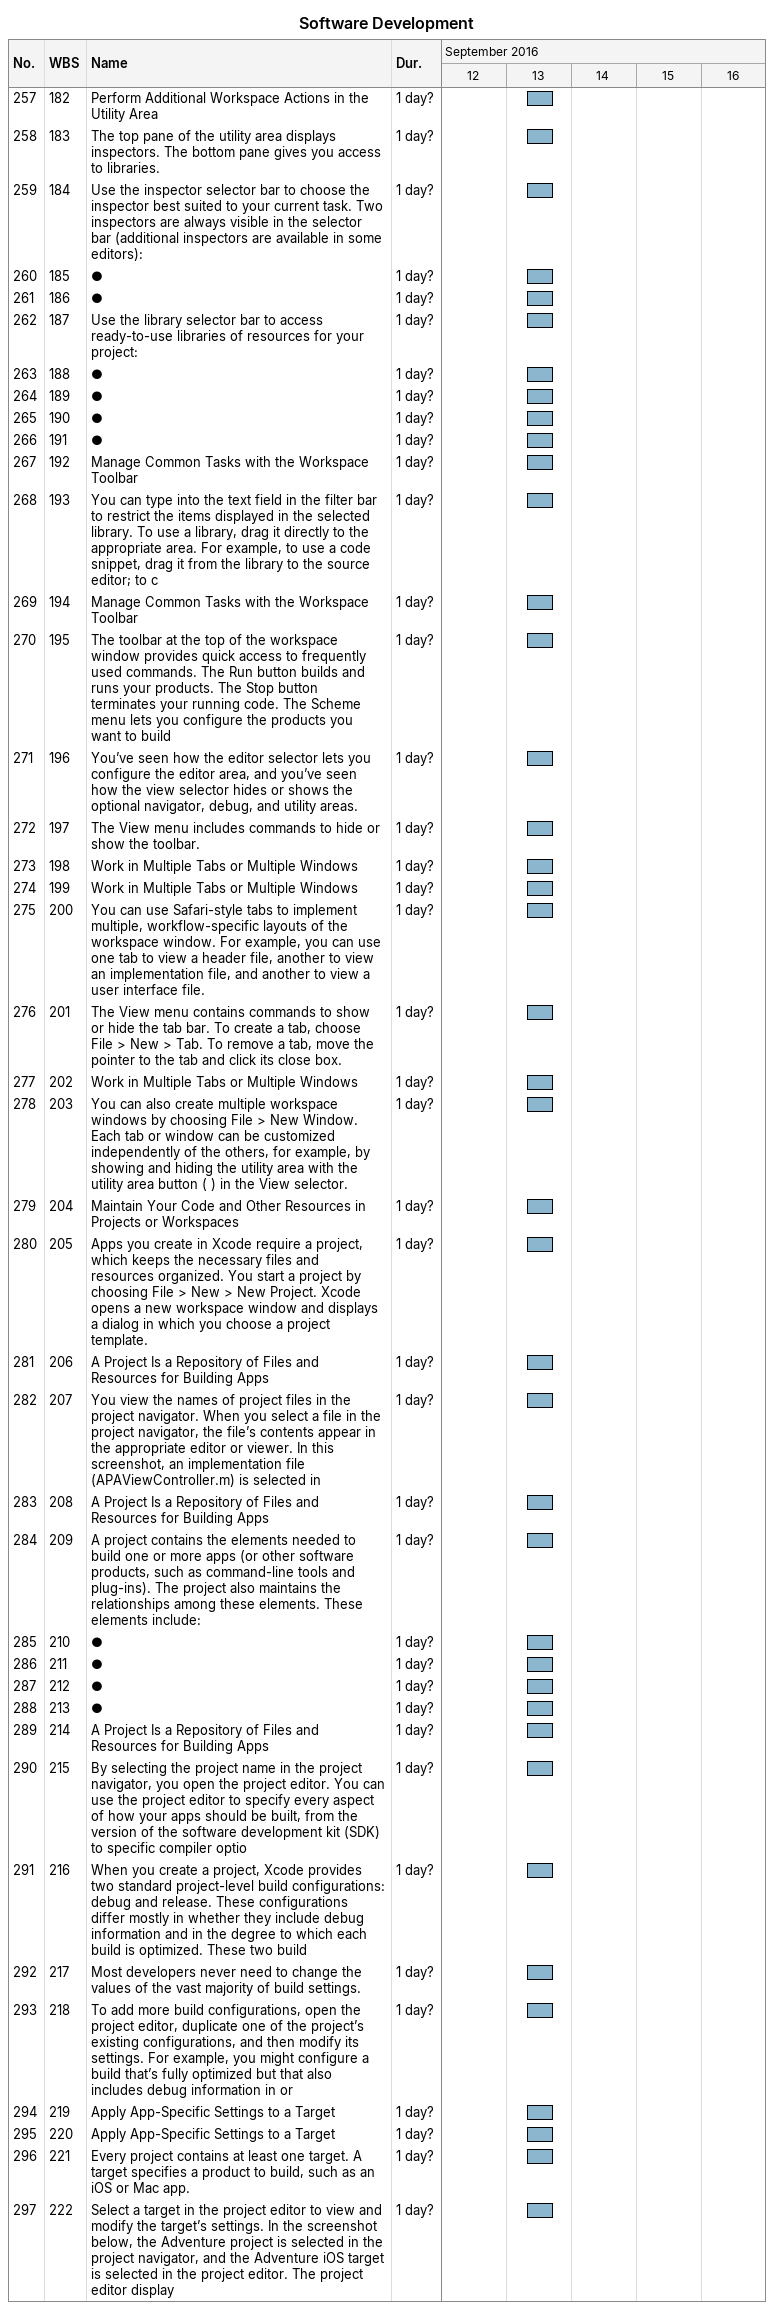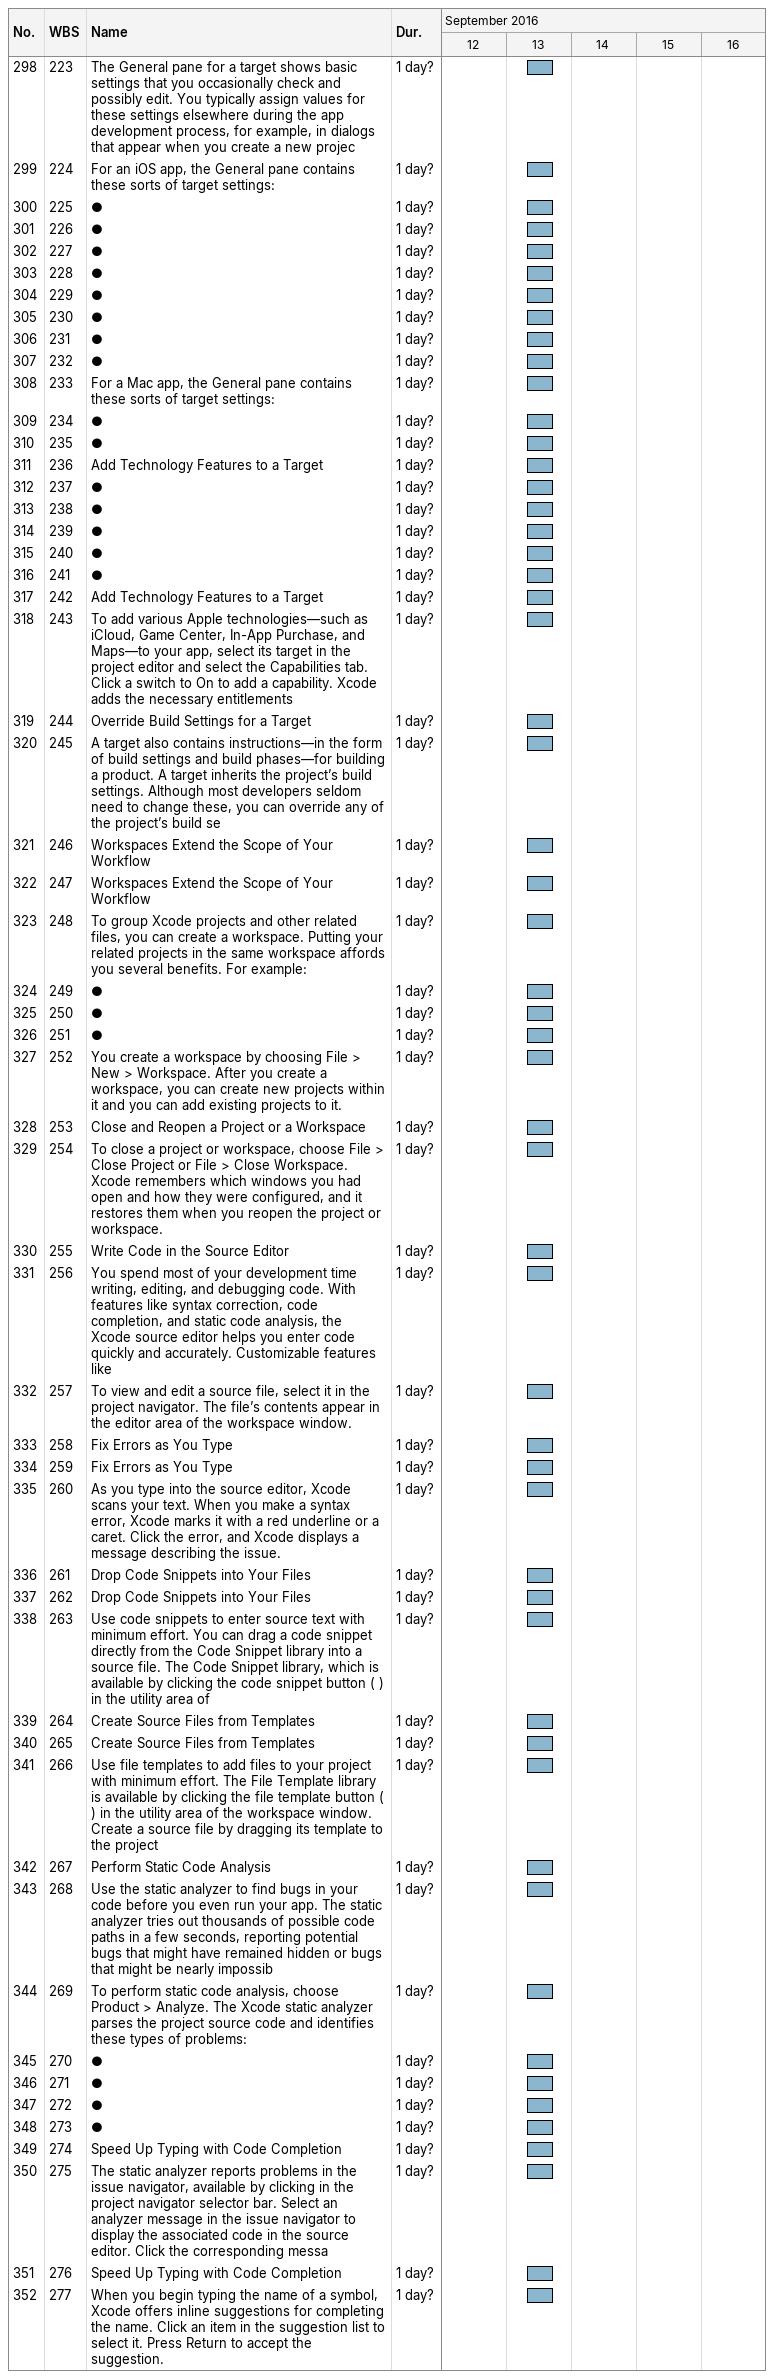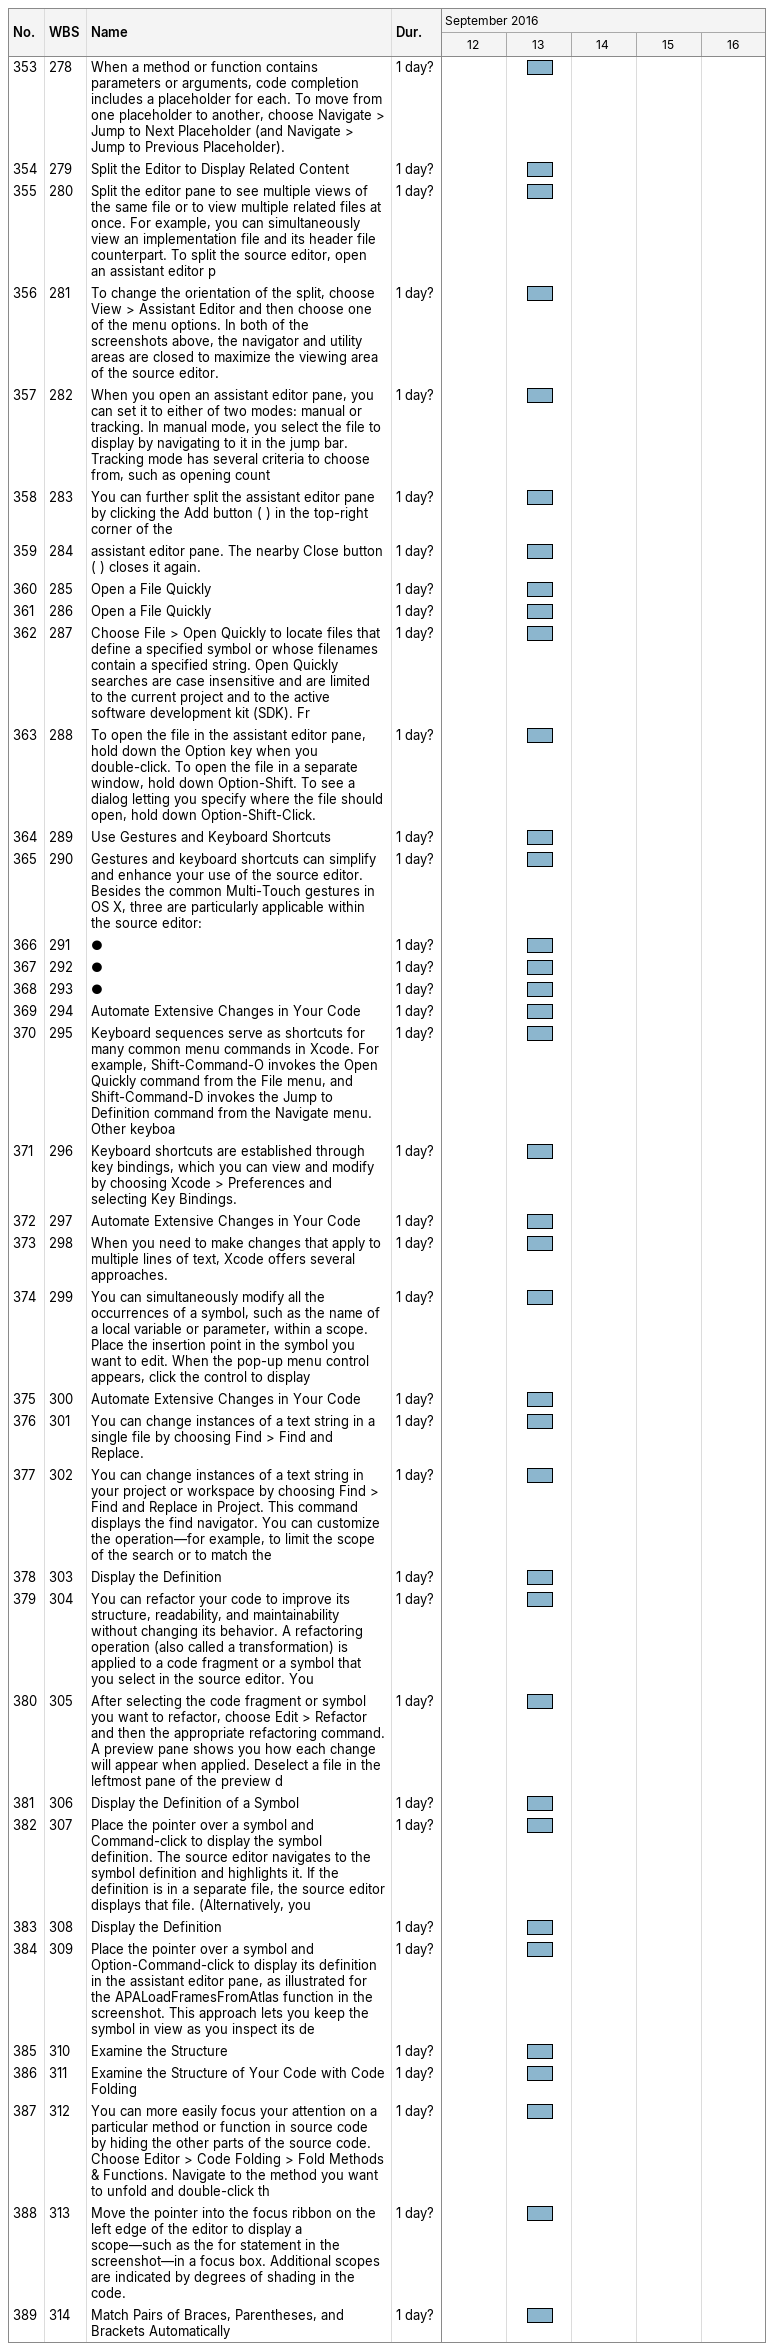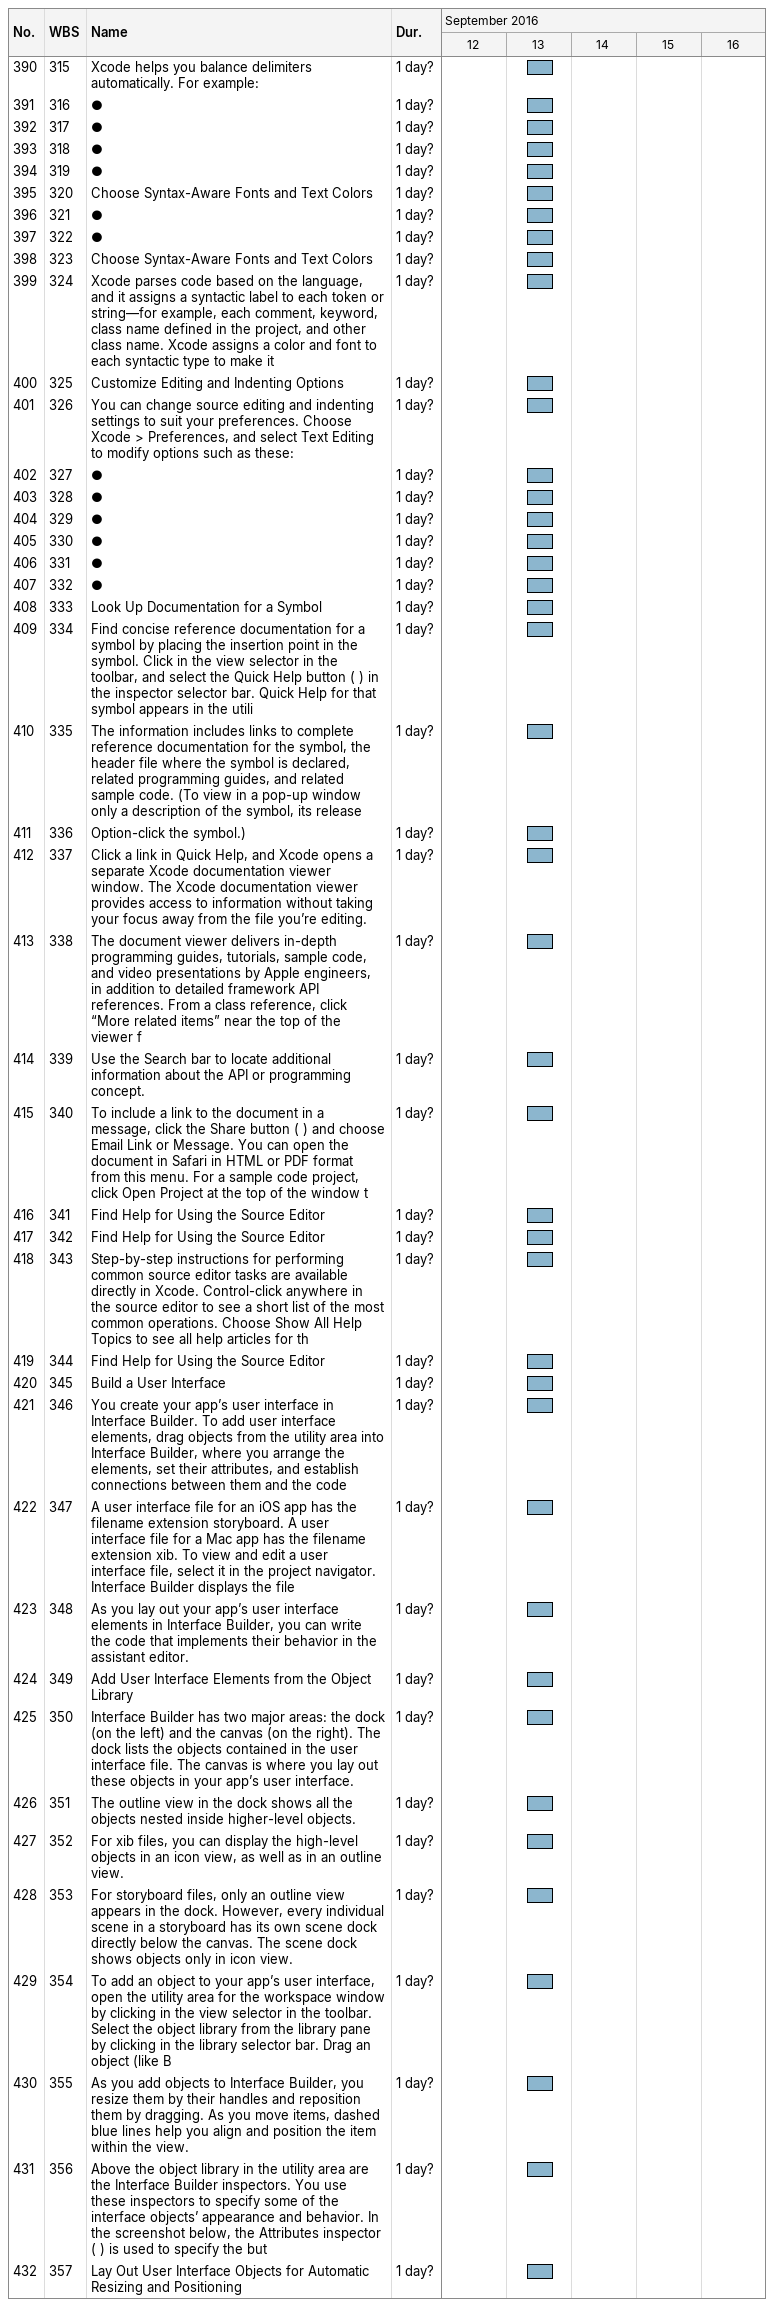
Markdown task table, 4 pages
Software Development

| ID | WBS | Task | Duration | Start | Finish |
|---|---|---|---|---|---|
| 257 | 182 | Perform Additional Workspace Actions in the Utility Area | 1d? | 2016-09-13 | 2016-09-13 |
| 258 | 183 | The top pane of the utility area displays inspectors. The bottom pane gives you access to libraries. | 1d? | 2016-09-13 | 2016-09-13 |
| 259 | 184 | Use the inspector selector bar to choose the inspector best suited to your current task. Two inspectors are always visible in the selector bar (additional inspectors are available in some editors): | 1d? | 2016-09-13 | 2016-09-13 |
| 260 | 185 | ● | 1d? | 2016-09-13 | 2016-09-13 |
| 261 | 186 | ● | 1d? | 2016-09-13 | 2016-09-13 |
| 262 | 187 | Use the library selector bar to access ready-to-use libraries of resources for your project: | 1d? | 2016-09-13 | 2016-09-13 |
| 263 | 188 | ● | 1d? | 2016-09-13 | 2016-09-13 |
| 264 | 189 | ● | 1d? | 2016-09-13 | 2016-09-13 |
| 265 | 190 | ● | 1d? | 2016-09-13 | 2016-09-13 |
| 266 | 191 | ● | 1d? | 2016-09-13 | 2016-09-13 |
| 267 | 192 | Manage Common Tasks with the Workspace Toolbar | 1d? | 2016-09-13 | 2016-09-13 |
| 268 | 193 | You can type into the text field in the filter bar to restrict the items displayed in the selected library. To use a library, drag it directly to the appropriate area. For example, to use a code snippet, drag it from the library to the source editor; to c | 1d? | 2016-09-13 | 2016-09-13 |
| 269 | 194 | Manage Common Tasks with the Workspace Toolbar | 1d? | 2016-09-13 | 2016-09-13 |
| 270 | 195 | The toolbar at the top of the workspace window provides quick access to frequently used commands. The Run button builds and runs your products. The Stop button terminates your running code. The Scheme menu lets you configure the products you want to build | 1d? | 2016-09-13 | 2016-09-13 |
| 271 | 196 | You’ve seen how the editor selector lets you configure the editor area, and you’ve seen how the view selector hides or shows the optional navigator, debug, and utility areas. | 1d? | 2016-09-13 | 2016-09-13 |
| 272 | 197 | The View menu includes commands to hide or show the toolbar. | 1d? | 2016-09-13 | 2016-09-13 |
| 273 | 198 | Work in Multiple Tabs or Multiple Windows | 1d? | 2016-09-13 | 2016-09-13 |
| 274 | 199 | Work in Multiple Tabs or Multiple Windows | 1d? | 2016-09-13 | 2016-09-13 |
| 275 | 200 | You can use Safari-style tabs to implement multiple, workflow-specific layouts of the workspace window. For example, you can use one tab to view a header file, another to view an implementation file, and another to view a user interface file. | 1d? | 2016-09-13 | 2016-09-13 |
| 276 | 201 | The View menu contains commands to show or hide the tab bar. To create a tab, choose File > New > Tab. To remove a tab, move the pointer to the tab and click its close box. | 1d? | 2016-09-13 | 2016-09-13 |
| 277 | 202 | Work in Multiple Tabs or Multiple Windows | 1d? | 2016-09-13 | 2016-09-13 |
| 278 | 203 | You can also create multiple workspace windows by choosing File > New Window. Each tab or window can be customized independently of the others, for example, by showing and hiding the utility area with the utility area button ( ) in the View selector. | 1d? | 2016-09-13 | 2016-09-13 |
| 279 | 204 | Maintain Your Code and Other Resources in Projects or Workspaces | 1d? | 2016-09-13 | 2016-09-13 |
| 280 | 205 | Apps you create in Xcode require a project, which keeps the necessary files and resources organized. You start a project by choosing File > New > New Project. Xcode opens a new workspace window and displays a dialog in which you choose a project template. | 1d? | 2016-09-13 | 2016-09-13 |
| 281 | 206 | A Project Is a Repository of Files and Resources for Building Apps | 1d? | 2016-09-13 | 2016-09-13 |
| 282 | 207 | You view the names of project files in the project navigator. When you select a file in the project navigator, the file’s contents appear in the appropriate editor or viewer. In this screenshot, an implementation file (APAViewController.m) is selected in | 1d? | 2016-09-13 | 2016-09-13 |
| 283 | 208 | A Project Is a Repository of Files and Resources for Building Apps | 1d? | 2016-09-13 | 2016-09-13 |
| 284 | 209 | A project contains the elements needed to build one or more apps (or other software products, such as command-line tools and plug-ins). The project also maintains the relationships among these elements. These elements include: | 1d? | 2016-09-13 | 2016-09-13 |
| 285 | 210 | ● | 1d? | 2016-09-13 | 2016-09-13 |
| 286 | 211 | ● | 1d? | 2016-09-13 | 2016-09-13 |
| 287 | 212 | ● | 1d? | 2016-09-13 | 2016-09-13 |
| 288 | 213 | ● | 1d? | 2016-09-13 | 2016-09-13 |
| 289 | 214 | A Project Is a Repository of Files and Resources for Building Apps | 1d? | 2016-09-13 | 2016-09-13 |
| 290 | 215 | By selecting the project name in the project navigator, you open the project editor. You can use the project editor to specify every aspect of how your apps should be built, from the version of the software development kit (SDK) to specific compiler optio | 1d? | 2016-09-13 | 2016-09-13 |
| 291 | 216 | When you create a project, Xcode provides two standard project-level build configurations: debug and release. These configurations differ mostly in whether they include debug information and in the degree to which each build is optimized. These two build | 1d? | 2016-09-13 | 2016-09-13 |
| 292 | 217 | Most developers never need to change the values of the vast majority of build settings. | 1d? | 2016-09-13 | 2016-09-13 |
| 293 | 218 | To add more build configurations, open the project editor, duplicate one of the project’s existing configurations, and then modify its settings. For example, you might configure a build that’s fully optimized but that also includes debug information in or | 1d? | 2016-09-13 | 2016-09-13 |
| 294 | 219 | Apply App-Specific Settings to a Target | 1d? | 2016-09-13 | 2016-09-13 |
| 295 | 220 | Apply App-Specific Settings to a Target | 1d? | 2016-09-13 | 2016-09-13 |
| 296 | 221 | Every project contains at least one target. A target specifies a product to build, such as an iOS or Mac app. | 1d? | 2016-09-13 | 2016-09-13 |
| 297 | 222 | Select a target in the project editor to view and modify the target’s settings. In the screenshot below, the Adventure project is selected in the project navigator, and the Adventure iOS target is selected in the project editor. The project editor display | 1d? | 2016-09-13 | 2016-09-13 |
| 298 | 223 | The General pane for a target shows basic settings that you occasionally check and possibly edit. You typically assign values for these settings elsewhere during the app development process, for example, in dialogs that appear when you create a new projec | 1d? | 2016-09-13 | 2016-09-13 |
| 299 | 224 | For an iOS app, the General pane contains these sorts of target settings: | 1d? | 2016-09-13 | 2016-09-13 |
| 300 | 225 | ● | 1d? | 2016-09-13 | 2016-09-13 |
| 301 | 226 | ● | 1d? | 2016-09-13 | 2016-09-13 |
| 302 | 227 | ● | 1d? | 2016-09-13 | 2016-09-13 |
| 303 | 228 | ● | 1d? | 2016-09-13 | 2016-09-13 |
| 304 | 229 | ● | 1d? | 2016-09-13 | 2016-09-13 |
| 305 | 230 | ● | 1d? | 2016-09-13 | 2016-09-13 |
| 306 | 231 | ● | 1d? | 2016-09-13 | 2016-09-13 |
| 307 | 232 | ● | 1d? | 2016-09-13 | 2016-09-13 |
| 308 | 233 | For a Mac app, the General pane contains these sorts of target settings: | 1d? | 2016-09-13 | 2016-09-13 |
| 309 | 234 | ● | 1d? | 2016-09-13 | 2016-09-13 |
| 310 | 235 | ● | 1d? | 2016-09-13 | 2016-09-13 |
| 311 | 236 | Add Technology Features to a Target | 1d? | 2016-09-13 | 2016-09-13 |
| 312 | 237 | ● | 1d? | 2016-09-13 | 2016-09-13 |
| 313 | 238 | ● | 1d? | 2016-09-13 | 2016-09-13 |
| 314 | 239 | ● | 1d? | 2016-09-13 | 2016-09-13 |
| 315 | 240 | ● | 1d? | 2016-09-13 | 2016-09-13 |
| 316 | 241 | ● | 1d? | 2016-09-13 | 2016-09-13 |
| 317 | 242 | Add Technology Features to a Target | 1d? | 2016-09-13 | 2016-09-13 |
| 318 | 243 | To add various Apple technologies—such as iCloud, Game Center, In-App Purchase, and Maps—to your app, select its target in the project editor and select the Capabilities tab. Click a switch to On to add a capability. Xcode adds the necessary entitlements | 1d? | 2016-09-13 | 2016-09-13 |
| 319 | 244 | Override Build Settings for a Target | 1d? | 2016-09-13 | 2016-09-13 |
| 320 | 245 | A target also contains instructions—in the form of build settings and build phases—for building a product. A target inherits the project’s build settings. Although most developers seldom need to change these, you can override any of the project’s build se | 1d? | 2016-09-13 | 2016-09-13 |
| 321 | 246 | Workspaces Extend the Scope of Your Workflow | 1d? | 2016-09-13 | 2016-09-13 |
| 322 | 247 | Workspaces Extend the Scope of Your Workflow | 1d? | 2016-09-13 | 2016-09-13 |
| 323 | 248 | To group Xcode projects and other related files, you can create a workspace. Putting your related projects in the same workspace affords you several benefits. For example: | 1d? | 2016-09-13 | 2016-09-13 |
| 324 | 249 | ● | 1d? | 2016-09-13 | 2016-09-13 |
| 325 | 250 | ● | 1d? | 2016-09-13 | 2016-09-13 |
| 326 | 251 | ● | 1d? | 2016-09-13 | 2016-09-13 |
| 327 | 252 | You create a workspace by choosing File > New > Workspace. After you create a workspace, you can create new projects within it and you can add existing projects to it. | 1d? | 2016-09-13 | 2016-09-13 |
| 328 | 253 | Close and Reopen a Project or a Workspace | 1d? | 2016-09-13 | 2016-09-13 |
| 329 | 254 | To close a project or workspace, choose File > Close Project or File > Close Workspace. Xcode remembers which windows you had open and how they were configured, and it restores them when you reopen the project or workspace. | 1d? | 2016-09-13 | 2016-09-13 |
| 330 | 255 | Write Code in the Source Editor | 1d? | 2016-09-13 | 2016-09-13 |
| 331 | 256 | You spend most of your development time writing, editing, and debugging code. With features like syntax correction, code completion, and static code analysis, the Xcode source editor helps you enter code quickly and accurately. Customizable features like | 1d? | 2016-09-13 | 2016-09-13 |
| 332 | 257 | To view and edit a source file, select it in the project navigator. The file’s contents appear in the editor area of the workspace window. | 1d? | 2016-09-13 | 2016-09-13 |
| 333 | 258 | Fix Errors as You Type | 1d? | 2016-09-13 | 2016-09-13 |
| 334 | 259 | Fix Errors as You Type | 1d? | 2016-09-13 | 2016-09-13 |
| 335 | 260 | As you type into the source editor, Xcode scans your text. When you make a syntax error, Xcode marks it with a red underline or a caret. Click the error, and Xcode displays a message describing the issue. | 1d? | 2016-09-13 | 2016-09-13 |
| 336 | 261 | Drop Code Snippets into Your Files | 1d? | 2016-09-13 | 2016-09-13 |
| 337 | 262 | Drop Code Snippets into Your Files | 1d? | 2016-09-13 | 2016-09-13 |
| 338 | 263 | Use code snippets to enter source text with minimum effort. You can drag a code snippet directly from the Code Snippet library into a source file. The Code Snippet library, which is available by clicking the code snippet button ( ) in the utility area of | 1d? | 2016-09-13 | 2016-09-13 |
| 339 | 264 | Create Source Files from Templates | 1d? | 2016-09-13 | 2016-09-13 |
| 340 | 265 | Create Source Files from Templates | 1d? | 2016-09-13 | 2016-09-13 |
| 341 | 266 | Use file templates to add files to your project with minimum effort. The File Template library is available by clicking the file template button ( ) in the utility area of the workspace window. Create a source file by dragging its template to the project | 1d? | 2016-09-13 | 2016-09-13 |
| 342 | 267 | Perform Static Code Analysis | 1d? | 2016-09-13 | 2016-09-13 |
| 343 | 268 | Use the static analyzer to find bugs in your code before you even run your app. The static analyzer tries out thousands of possible code paths in a few seconds, reporting potential bugs that might have remained hidden or bugs that might be nearly impossib | 1d? | 2016-09-13 | 2016-09-13 |
| 344 | 269 | To perform static code analysis, choose Product > Analyze. The Xcode static analyzer parses the project source code and identifies these types of problems: | 1d? | 2016-09-13 | 2016-09-13 |
| 345 | 270 | ● | 1d? | 2016-09-13 | 2016-09-13 |
| 346 | 271 | ● | 1d? | 2016-09-13 | 2016-09-13 |
| 347 | 272 | ● | 1d? | 2016-09-13 | 2016-09-13 |
| 348 | 273 | ● | 1d? | 2016-09-13 | 2016-09-13 |
| 349 | 274 | Speed Up Typing with Code Completion | 1d? | 2016-09-13 | 2016-09-13 |
| 350 | 275 | The static analyzer reports problems in the issue navigator, available by clicking in the project navigator selector bar. Select an analyzer message in the issue navigator to display the associated code in the source editor. Click the corresponding messa | 1d? | 2016-09-13 | 2016-09-13 |
| 351 | 276 | Speed Up Typing with Code Completion | 1d? | 2016-09-13 | 2016-09-13 |
| 352 | 277 | When you begin typing the name of a symbol, Xcode offers inline suggestions for completing the name. Click an item in the suggestion list to select it. Press Return to accept the suggestion. | 1d? | 2016-09-13 | 2016-09-13 |
| 353 | 278 | When a method or function contains parameters or arguments, code completion includes a placeholder for each. To move from one placeholder to another, choose Navigate > Jump to Next Placeholder (and Navigate > Jump to Previous Placeholder). | 1d? | 2016-09-13 | 2016-09-13 |
| 354 | 279 | Split the Editor to Display Related Content | 1d? | 2016-09-13 | 2016-09-13 |
| 355 | 280 | Split the editor pane to see multiple views of the same file or to view multiple related files at once. For example, you can simultaneously view an implementation file and its header file counterpart. To split the source editor, open an assistant editor p | 1d? | 2016-09-13 | 2016-09-13 |
| 356 | 281 | To change the orientation of the split, choose View > Assistant Editor and then choose one of the menu options. In both of the screenshots above, the navigator and utility areas are closed to maximize the viewing area of the source editor. | 1d? | 2016-09-13 | 2016-09-13 |
| 357 | 282 | When you open an assistant editor pane, you can set it to either of two modes: manual or tracking. In manual mode, you select the file to display by navigating to it in the jump bar. Tracking mode has several criteria to choose from, such as opening count | 1d? | 2016-09-13 | 2016-09-13 |
| 358 | 283 | You can further split the assistant editor pane by clicking the Add button ( ) in the top-right corner of the | 1d? | 2016-09-13 | 2016-09-13 |
| 359 | 284 | assistant editor pane. The nearby Close button ( ) closes it again. | 1d? | 2016-09-13 | 2016-09-13 |
| 360 | 285 | Open a File Quickly | 1d? | 2016-09-13 | 2016-09-13 |
| 361 | 286 | Open a File Quickly | 1d? | 2016-09-13 | 2016-09-13 |
| 362 | 287 | Choose File > Open Quickly to locate files that define a specified symbol or whose filenames contain a specified string. Open Quickly searches are case insensitive and are limited to the current project and to the active software development kit (SDK). Fr | 1d? | 2016-09-13 | 2016-09-13 |
| 363 | 288 | To open the file in the assistant editor pane, hold down the Option key when you double-click. To open the file in a separate window, hold down Option-Shift. To see a dialog letting you specify where the file should open, hold down Option-Shift-Click. | 1d? | 2016-09-13 | 2016-09-13 |
| 364 | 289 | Use Gestures and Keyboard Shortcuts | 1d? | 2016-09-13 | 2016-09-13 |
| 365 | 290 | Gestures and keyboard shortcuts can simplify and enhance your use of the source editor. Besides the common Multi-Touch gestures in OS X, three are particularly applicable within the source editor: | 1d? | 2016-09-13 | 2016-09-13 |
| 366 | 291 | ● | 1d? | 2016-09-13 | 2016-09-13 |
| 367 | 292 | ● | 1d? | 2016-09-13 | 2016-09-13 |
| 368 | 293 | ● | 1d? | 2016-09-13 | 2016-09-13 |
| 369 | 294 | Automate Extensive Changes in Your Code | 1d? | 2016-09-13 | 2016-09-13 |
| 370 | 295 | Keyboard sequences serve as shortcuts for many common menu commands in Xcode. For example, Shift-Command-O invokes the Open Quickly command from the File menu, and Shift-Command-D invokes the Jump to Definition command from the Navigate menu. Other keyboa | 1d? | 2016-09-13 | 2016-09-13 |
| 371 | 296 | Keyboard shortcuts are established through key bindings, which you can view and modify by choosing Xcode > Preferences and selecting Key Bindings. | 1d? | 2016-09-13 | 2016-09-13 |
| 372 | 297 | Automate Extensive Changes in Your Code | 1d? | 2016-09-13 | 2016-09-13 |
| 373 | 298 | When you need to make changes that apply to multiple lines of text, Xcode offers several approaches. | 1d? | 2016-09-13 | 2016-09-13 |
| 374 | 299 | You can simultaneously modify all the occurrences of a symbol, such as the name of a local variable or parameter, within a scope. Place the insertion point in the symbol you want to edit. When the pop-up menu control appears, click the control to display | 1d? | 2016-09-13 | 2016-09-13 |
| 375 | 300 | Automate Extensive Changes in Your Code | 1d? | 2016-09-13 | 2016-09-13 |
| 376 | 301 | You can change instances of a text string in a single file by choosing Find > Find and Replace. | 1d? | 2016-09-13 | 2016-09-13 |
| 377 | 302 | You can change instances of a text string in your project or workspace by choosing Find > Find and Replace in Project. This command displays the find navigator. You can customize the operation—for example, to limit the scope of the search or to match the | 1d? | 2016-09-13 | 2016-09-13 |
| 378 | 303 | Display the Definition | 1d? | 2016-09-13 | 2016-09-13 |
| 379 | 304 | You can refactor your code to improve its structure, readability, and maintainability without changing its behavior. A refactoring operation (also called a transformation) is applied to a code fragment or a symbol that you select in the source editor. You | 1d? | 2016-09-13 | 2016-09-13 |
| 380 | 305 | After selecting the code fragment or symbol you want to refactor, choose Edit > Refactor and then the appropriate refactoring command. A preview pane shows you how each change will appear when applied. Deselect a file in the leftmost pane of the preview d | 1d? | 2016-09-13 | 2016-09-13 |
| 381 | 306 | Display the Definition of a Symbol | 1d? | 2016-09-13 | 2016-09-13 |
| 382 | 307 | Place the pointer over a symbol and Command-click to display the symbol definition. The source editor navigates to the symbol definition and highlights it. If the definition is in a separate file, the source editor displays that file. (Alternatively, you | 1d? | 2016-09-13 | 2016-09-13 |
| 383 | 308 | Display the Definition | 1d? | 2016-09-13 | 2016-09-13 |
| 384 | 309 | Place the pointer over a symbol and Option-Command-click to display its definition in the assistant editor pane, as illustrated for the APALoadFramesFromAtlas function in the screenshot. This approach lets you keep the symbol in view as you inspect its de | 1d? | 2016-09-13 | 2016-09-13 |
| 385 | 310 | Examine the Structure | 1d? | 2016-09-13 | 2016-09-13 |
| 386 | 311 | Examine the Structure of Your Code with Code Folding | 1d? | 2016-09-13 | 2016-09-13 |
| 387 | 312 | You can more easily focus your attention on a particular method or function in source code by hiding the other parts of the source code. Choose Editor > Code Folding > Fold Methods & Functions. Navigate to the method you want to unfold and double-click th | 1d? | 2016-09-13 | 2016-09-13 |
| 388 | 313 | Move the pointer into the focus ribbon on the left edge of the editor to display a scope—such as the for statement in the screenshot—in a focus box. Additional scopes are indicated by degrees of shading in the code. | 1d? | 2016-09-13 | 2016-09-13 |
| 389 | 314 | Match Pairs of Braces, Parentheses, and Brackets Automatically | 1d? | 2016-09-13 | 2016-09-13 |
| 390 | 315 | Xcode helps you balance delimiters automatically. For example: | 1d? | 2016-09-13 | 2016-09-13 |
| 391 | 316 | ● | 1d? | 2016-09-13 | 2016-09-13 |
| 392 | 317 | ● | 1d? | 2016-09-13 | 2016-09-13 |
| 393 | 318 | ● | 1d? | 2016-09-13 | 2016-09-13 |
| 394 | 319 | ● | 1d? | 2016-09-13 | 2016-09-13 |
| 395 | 320 | Choose Syntax-Aware Fonts and Text Colors | 1d? | 2016-09-13 | 2016-09-13 |
| 396 | 321 | ● | 1d? | 2016-09-13 | 2016-09-13 |
| 397 | 322 | ● | 1d? | 2016-09-13 | 2016-09-13 |
| 398 | 323 | Choose Syntax-Aware Fonts and Text Colors | 1d? | 2016-09-13 | 2016-09-13 |
| 399 | 324 | Xcode parses code based on the language, and it assigns a syntactic label to each token or string—for example, each comment, keyword, class name defined in the project, and other class name. Xcode assigns a color and font to each syntactic type to make it | 1d? | 2016-09-13 | 2016-09-13 |
| 400 | 325 | Customize Editing and Indenting Options | 1d? | 2016-09-13 | 2016-09-13 |
| 401 | 326 | You can change source editing and indenting settings to suit your preferences. Choose Xcode > Preferences, and select Text Editing to modify options such as these: | 1d? | 2016-09-13 | 2016-09-13 |
| 402 | 327 | ● | 1d? | 2016-09-13 | 2016-09-13 |
| 403 | 328 | ● | 1d? | 2016-09-13 | 2016-09-13 |
| 404 | 329 | ● | 1d? | 2016-09-13 | 2016-09-13 |
| 405 | 330 | ● | 1d? | 2016-09-13 | 2016-09-13 |
| 406 | 331 | ● | 1d? | 2016-09-13 | 2016-09-13 |
| 407 | 332 | ● | 1d? | 2016-09-13 | 2016-09-13 |
| 408 | 333 | Look Up Documentation for a Symbol | 1d? | 2016-09-13 | 2016-09-13 |
| 409 | 334 | Find concise reference documentation for a symbol by placing the insertion point in the symbol. Click in the view selector in the toolbar, and select the Quick Help button ( ) in the inspector selector bar. Quick Help for that symbol appears in the utili | 1d? | 2016-09-13 | 2016-09-13 |
| 410 | 335 | The information includes links to complete reference documentation for the symbol, the header file where the symbol is declared, related programming guides, and related sample code. (To view in a pop-up window only a description of the symbol, its release | 1d? | 2016-09-13 | 2016-09-13 |
| 411 | 336 | Option-click the symbol.) | 1d? | 2016-09-13 | 2016-09-13 |
| 412 | 337 | Click a link in Quick Help, and Xcode opens a separate Xcode documentation viewer window. The Xcode documentation viewer provides access to information without taking your focus away from the file you’re editing. | 1d? | 2016-09-13 | 2016-09-13 |
| 413 | 338 | The document viewer delivers in-depth programming guides, tutorials, sample code, and video presentations by Apple engineers, in addition to detailed framework API references. From a class reference, click “More related items” near the top of the viewer f | 1d? | 2016-09-13 | 2016-09-13 |
| 414 | 339 | Use the Search bar to locate additional information about the API or programming concept. | 1d? | 2016-09-13 | 2016-09-13 |
| 415 | 340 | To include a link to the document in a message, click the Share button ( ) and choose Email Link or Message. You can open the document in Safari in HTML or PDF format from this menu. For a sample code project, click Open Project at the top of the window t | 1d? | 2016-09-13 | 2016-09-13 |
| 416 | 341 | Find Help for Using the Source Editor | 1d? | 2016-09-13 | 2016-09-13 |
| 417 | 342 | Find Help for Using the Source Editor | 1d? | 2016-09-13 | 2016-09-13 |
| 418 | 343 | Step-by-step instructions for performing common source editor tasks are available directly in Xcode. Control-click anywhere in the source editor to see a short list of the most common operations. Choose Show All Help Topics to see all help articles for th | 1d? | 2016-09-13 | 2016-09-13 |
| 419 | 344 | Find Help for Using the Source Editor | 1d? | 2016-09-13 | 2016-09-13 |
| 420 | 345 | Build a User Interface | 1d? | 2016-09-13 | 2016-09-13 |
| 421 | 346 | You create your app’s user interface in Interface Builder. To add user interface elements, drag objects from the utility area into Interface Builder, where you arrange the elements, set their attributes, and establish connections between them and the code | 1d? | 2016-09-13 | 2016-09-13 |
| 422 | 347 | A user interface file for an iOS app has the filename extension storyboard. A user interface file for a Mac app has the filename extension xib. To view and edit a user interface file, select it in the project navigator. Interface Builder displays the file | 1d? | 2016-09-13 | 2016-09-13 |
| 423 | 348 | As you lay out your app’s user interface elements in Interface Builder, you can write the code that implements their behavior in the assistant editor. | 1d? | 2016-09-13 | 2016-09-13 |
| 424 | 349 | Add User Interface Elements from the Object Library | 1d? | 2016-09-13 | 2016-09-13 |
| 425 | 350 | Interface Builder has two major areas: the dock (on the left) and the canvas (on the right). The dock lists the objects contained in the user interface file. The canvas is where you lay out these objects in your app’s user interface. | 1d? | 2016-09-13 | 2016-09-13 |
| 426 | 351 | The outline view in the dock shows all the objects nested inside higher-level objects. | 1d? | 2016-09-13 | 2016-09-13 |
| 427 | 352 | For xib files, you can display the high-level objects in an icon view, as well as in an outline view. | 1d? | 2016-09-13 | 2016-09-13 |
| 428 | 353 | For storyboard files, only an outline view appears in the dock. However, every individual scene in a storyboard has its own scene dock directly below the canvas. The scene dock shows objects only in icon view. | 1d? | 2016-09-13 | 2016-09-13 |
| 429 | 354 | To add an object to your app’s user interface, open the utility area for the workspace window by clicking in the view selector in the toolbar. Select the object library from the library pane by clicking in the library selector bar. Drag an object (like B | 1d? | 2016-09-13 | 2016-09-13 |
| 430 | 355 | As you add objects to Interface Builder, you resize them by their handles and reposition them by dragging. As you move items, dashed blue lines help you align and position the item within the view. | 1d? | 2016-09-13 | 2016-09-13 |
| 431 | 356 | Above the object library in the utility area are the Interface Builder inspectors. You use these inspectors to specify some of the interface objects’ appearance and behavior. In the screenshot below, the Attributes inspector ( ) is used to specify the but | 1d? | 2016-09-13 | 2016-09-13 |
| 432 | 357 | Lay Out User Interface Objects for Automatic Resizing and Positioning | 1d? | 2016-09-13 | 2016-09-13 |
